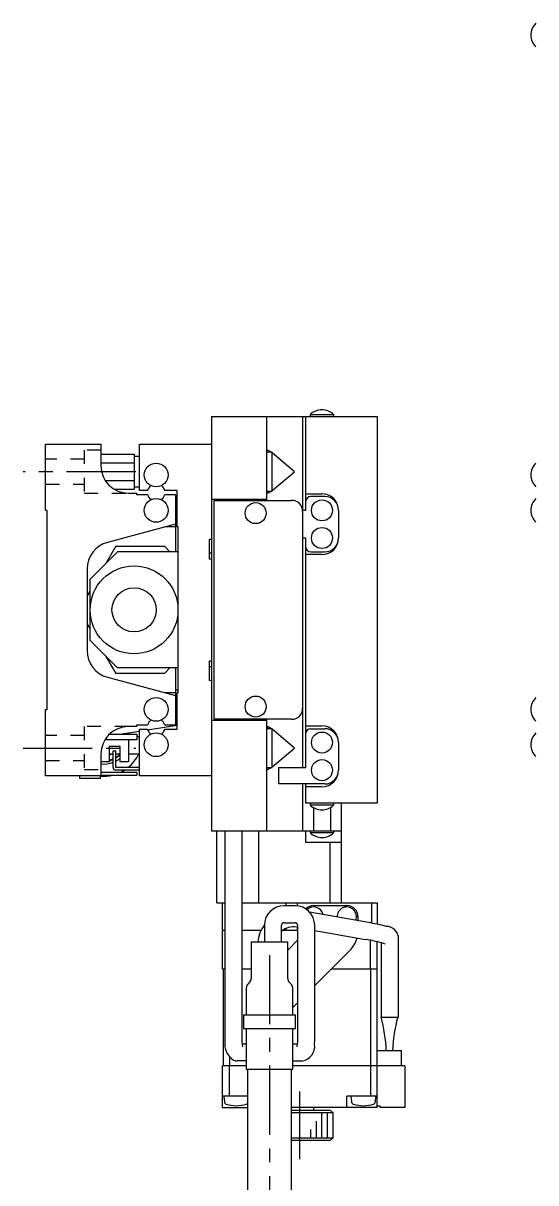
# Model space of a CAD drawing. Extents: x -294 to 411, y 17 to 451.
# Drawn here: x -293.7 to -200.9, y 223.7 to 433.5 of the extents above; entities that cross this region are included whole.
import ezdxf

# ---------------------------------------------------------------- set-up
doc = ezdxf.new("R2010")
doc.units = 0
doc.header["$LTSCALE"] = 10
doc.linetypes.add('CENTER', pattern=[2, 1.25, -0.25, 0.25, -0.25])
doc.linetypes.add('DOT', pattern=[0.5, 0.25, -0.25])
doc.layers.add('1', color=7, linetype='CONTINUOUS')

msp = doc.modelspace()

# ---------------------------------------------------------------- linework, layer by layer
at = {"layer": '1', "color": 7, "linetype": 'CONTINUOUS'}
for p, q in [((-259.628025, 362.388771), (-259.628025, 287.388771)), ((-259.628025, 362.388771), (-229.628025, 362.388771)), ((-249.628025, 347.188771), (-249.628025, 362.388771)), ((-243.128025, 362.388771), (-243.128025, 345.388771)), ((-242.628025, 362.388771), (-242.628025, 345.388771)), ((-237.478025, 362.681018), (-241.778025, 362.681018)), ((-241.778025, 362.681018), (-241.778025, 362.388771)), ((-237.478025, 362.388771), (-237.478025, 362.681018)), ((-229.628025, 362.388771), (-229.628025, 292.388771)), ((-289.628025, 345.388771), (-289.628025, 357.388771)), ((-289.628025, 357.388771), (-279.628025, 357.388771)), ((-279.628025, 357.388771), (-279.628025, 353.488771)), ((-272.628025, 348.988771), (-272.628025, 357.388771)), ((-272.628025, 357.388771), (-259.628025, 357.388771)), ((-279.628025, 355.564197), (-273.628025, 355.564197)), ((-273.628025, 355.564197), (-273.628025, 349.213344)), ((-272.628025, 355.138771), (-273.628025, 355.138771)), ((-249.505509, 356.288771), (-249.628025, 356.130428)), ((-248.628025, 355.888771), (-249.628025, 355.888771)), ((-248.757169, 355.889194), (-249.505509, 356.288771)), ((-244.628025, 352.388771), (-248.628233, 355.794803)), ((-248.628025, 348.888771), (-248.628025, 355.888771)), ((-279.628025, 353.976484), (-273.628025, 353.976484)), ((-278.84391, 350.801058), (-273.628025, 350.801058)), ((-248.628097, 348.98284), (-244.628025, 352.388771)), ((-277.217917, 349.213344), (-273.628025, 349.213344)), ((-274.628025, 348.488771), (-273.128025, 348.488771)), ((-273.628025, 349.638771), (-272.628025, 349.638771)), ((-273.128025, 348.188771), (-273.128025, 348.488771)), ((-271.236566, 348.988771), (-272.628025, 348.988771)), ((-271.028665, 349.348866), (-271.236566, 348.988771)), ((-268.019484, 348.988771), (-268.227385, 349.348866)), ((-265.828025, 348.988771), (-268.019484, 348.988771)), ((-265.828025, 342.388771), (-265.828025, 348.988771)), ((-249.628025, 348.888771), (-248.628025, 348.888771)), ((-249.628025, 348.647113), (-249.505513, 348.488771)), ((-249.505513, 348.488771), (-248.75678, 348.888628)), ((-242.628025, 348.388771), (-239.628025, 348.388771)), ((-271.164305, 348.188771), (-273.128025, 348.188771)), ((-270.667331, 347.388771), (-270.417012, 347.388771)), ((-268.839038, 347.388771), (-268.588719, 347.388771)), ((-266.128025, 348.188771), (-268.091745, 348.188771)), ((-266.128025, 348.188771), (-266.128025, 337.888771)), ((-266.128025, 347.388771), (-265.828025, 347.388771)), ((-259.628025, 347.388771), (-249.628025, 347.388771)), ((-259.128025, 307.588771), (-259.128025, 347.188771)), ((-259.128025, 347.188771), (-245.128025, 347.188771)), ((-258.128025, 347.188771), (-258.128025, 347.388771)), ((-239.128025, 347.888771), (-241.628025, 347.888771)), ((-289.328025, 345.388771), (-289.628025, 345.388771)), ((-289.328025, 309.388771), (-289.328025, 345.388771)), ((-242.628025, 345.388771), (-243.13805, 345.388771)), ((-243.128025, 345.188771), (-243.128025, 298.888771)), ((-236.628025, 345.388771), (-236.628025, 340.388771)), ((-266.128025, 342.888771), (-278.42212, 339.594578)), ((-266.128025, 342.388771), (-267.99405, 342.388771)), ((-265.628025, 342.388771), (-265.828025, 342.388771)), ((-265.628025, 312.388771), (-265.628025, 342.388771)), ((-259.978025, 340.188771), (-259.628025, 340.188771)), ((-259.978025, 336.588771), (-259.978025, 340.188771)), ((-243.128025, 340.388771), (-242.628025, 340.388771)), ((-242.628025, 340.388771), (-242.628025, 298.888771)), ((-276.628025, 337.888771), (-281.628025, 332.888771)), ((-276.931873, 338.888771), (-278.712961, 335.803834)), ((-276.931873, 338.888771), (-268.128025, 338.888771)), ((-265.628025, 337.888771), (-276.628025, 337.888771)), ((-267.128025, 337.888771), (-268.128025, 338.888771)), ((-241.628025, 337.888771), (-239.128025, 337.888771)), ((-259.628025, 337.638771), (-259.978025, 337.638771)), ((-259.628025, 336.588771), (-259.978025, 336.588771)), ((-239.628025, 337.388771), (-242.628025, 337.388771)), ((-282.128025, 334.764949), (-282.128025, 320.012593)), ((-281.628025, 332.888771), (-281.628025, 321.888771)), ((-281.628025, 330.754796), (-282.128025, 329.888771)), ((-282.128025, 324.888771), (-281.628025, 324.022745)), ((-281.628025, 321.888771), (-276.628025, 316.888771)), ((-278.712961, 318.973707), (-276.931873, 315.888771)), ((-265.628025, 316.888771), (-276.628025, 316.888771)), ((-268.128025, 315.888771), (-267.128025, 316.888771)), ((-266.128025, 316.888771), (-266.128025, 306.588771)), ((-259.978025, 318.188771), (-259.628025, 318.188771)), ((-259.978025, 314.588771), (-259.978025, 318.188771)), ((-259.978025, 317.138771), (-259.628025, 317.138771)), ((-278.42212, 315.182964), (-266.128025, 311.888771)), ((-268.128025, 315.888771), (-276.931873, 315.888771)), ((-265.628044, 312.888771), (-266.128025, 312.888771)), ((-259.628025, 314.588771), (-259.978025, 314.588771)), ((-266.128025, 312.388771), (-267.99405, 312.388771)), ((-266.128025, 310.888771), (-265.828025, 310.888771)), ((-265.828025, 305.788771), (-265.828025, 312.388771)), ((-265.828025, 312.388771), (-265.628025, 312.388771)), ((-289.628025, 297.388771), (-289.628025, 309.388771)), ((-289.628025, 309.388771), (-289.328025, 309.388771)), ((-265.974912, 309.661015), (-266.128025, 309.636764)), ((-273.128025, 306.288771), (-274.628025, 306.288771)), ((-273.128025, 306.588771), (-271.164305, 306.588771)), ((-273.128025, 306.288771), (-273.128025, 306.588771)), ((-271.183793, 305.697367), (-265.828025, 306.545637)), ((-268.091745, 306.588771), (-266.128025, 306.588771)), ((-249.628025, 307.388771), (-259.628025, 307.388771)), ((-245.128025, 307.588771), (-259.128025, 307.588771)), ((-258.128025, 307.388771), (-258.128025, 307.588771)), ((-249.628025, 287.388771), (-249.628025, 307.588771)), ((-249.505507, 306.288771), (-249.628025, 306.130428)), ((-248.756847, 305.888962), (-249.505507, 306.288771)), ((-242.628025, 306.388771), (-239.628025, 306.388771)), ((-278.097895, 304.888771), (-273.128025, 304.888771)), ((-276.289068, 304.888771), (-272.628025, 305.468622)), ((-273.128025, 304.888771), (-273.128025, 303.888771)), ((-272.628025, 304.433203), (-273.128025, 304.433203)), ((-272.628025, 297.388771), (-272.628025, 305.788771)), ((-272.628025, 305.788771), (-271.236566, 305.788771)), ((-271.236566, 305.788771), (-271.028665, 305.428676)), ((-268.227385, 305.428676), (-268.019484, 305.788771)), ((-268.019484, 305.788771), (-265.828025, 305.788771)), ((-248.628025, 305.888771), (-249.628025, 305.888771)), ((-244.628025, 302.388771), (-248.628274, 305.794834)), ((-248.628025, 298.888771), (-248.628025, 305.888771)), ((-241.628025, 305.888771), (-239.128025, 305.888771)), ((-273.128025, 303.888771), (-278.89881, 303.888771)), ((-276.128025, 302.688771), (-278.128025, 302.688771)), ((-278.128025, 302.688771), (-278.128025, 299.888771)), ((-276.128025, 299.888771), (-276.128025, 302.688771)), ((-274.628025, 303.888771), (-274.628025, 299.888771)), ((-248.628244, 298.982731), (-244.628025, 302.388771)), ((-236.628025, 303.388771), (-236.628025, 298.388771)), ((-279.628025, 301.288771), (-279.628025, 297.388771)), ((-278.128025, 301.333203), (-277.428025, 301.333203)), ((-277.428025, 301.888771), (-276.928025, 301.888771)), ((-277.428025, 298.888771), (-277.428025, 301.888771)), ((-276.928025, 298.888771), (-276.928025, 301.888771)), ((-276.928025, 301.333203), (-276.128025, 301.333203)), ((-274.628025, 301.333203), (-272.628025, 301.333203)), ((-278.128025, 299.888771), (-279.628025, 299.888771)), ((-273.128025, 297.988771), (-279.628025, 297.988771)), ((-272.628025, 298.888771), (-276.928025, 298.888771)), ((-272.628025, 298.388771), (-276.928025, 298.388771)), ((-274.628025, 299.888771), (-276.128025, 299.888771)), ((-273.128025, 297.988771), (-273.128025, 297.488771)), ((-249.628025, 298.888771), (-248.628025, 298.888771)), ((-249.628025, 298.647113), (-249.505507, 298.488771)), ((-249.505507, 298.488771), (-248.75682, 298.888599)), ((-247.428025, 295.888771), (-247.428025, 298.888771)), ((-247.428025, 298.888771), (-242.628025, 298.888771)), ((-279.628025, 297.388771), (-289.628025, 297.388771)), ((-283.528025, 297.388771), (-283.528025, 296.888771)), ((-279.728025, 296.888771), (-283.528025, 296.888771)), ((-279.728025, 296.888771), (-279.728025, 297.388771)), ((-279.628025, 297.488771), (-273.128025, 297.488771)), ((-259.628025, 297.388771), (-272.628025, 297.388771)), ((-239.128025, 295.888771), (-247.428025, 295.888771)), ((-243.128025, 295.888771), (-243.128025, 287.388771)), ((-242.628025, 295.888771), (-242.628025, 292.388771)), ((-239.628025, 295.388771), (-242.628025, 295.388771)), ((-229.628025, 292.388771), (-242.628025, 292.388771)), ((-241.778025, 292.388771), (-241.778025, 292.096523)), ((-241.778025, 292.096523), (-237.478025, 292.096523)), ((-241.164305, 291.611981), (-241.164305, 287.388771)), ((-238.091745, 291.611981), (-238.091745, 287.388771)), ((-237.478025, 292.096523), (-237.478025, 292.388771)), ((-236.128025, 292.388771), (-236.128025, 274.388771)), ((-259.628025, 287.388771), (-236.128025, 287.388771)), ((-258.628025, 274.388771), (-258.628025, 287.388771)), ((-257.178025, 287.388771), (-257.178025, 249.325693)), ((-254.078025, 249.325693), (-254.078025, 287.388771)), ((-251.128025, 287.388771), (-251.128025, 274.388771)), ((-242.628025, 287.388771), (-242.628025, 285.388771)), ((-242.628025, 285.388771), (-236.128025, 285.388771)), ((-241.778025, 287.388771), (-241.778025, 287.096523)), ((-241.778025, 287.096523), (-237.478025, 287.096523)), ((-238.128025, 274.388771), (-238.128025, 285.388771)), ((-237.478025, 287.096523), (-237.478025, 287.388771)), ((-258.628025, 274.388771), (-257.178025, 274.388771)), ((-257.628025, 269.388771), (-257.628025, 274.388771)), ((-254.078025, 274.388771), (-229.628025, 274.388771)), ((-244.497723, 273.875693), (-246.497723, 273.875693)), ((-246.128025, 273.875693), (-246.128025, 274.388771)), ((-244.128025, 274.388771), (-244.128025, 273.85639)), ((-231.182761, 270.815784), (-241.882076, 272.725878)), ((-241.128025, 273.888771), (-235.128025, 273.888771)), ((-230.628025, 270.713736), (-230.628025, 274.388771)), ((-229.628025, 274.388771), (-229.628025, 270.51421)), ((-246.497723, 270.775693), (-244.497723, 270.775693)), ((-233.128025, 271.888771), (-233.128025, 271.163062)), ((-257.528025, 269.388771), (-257.628025, 269.288771)), ((-257.178025, 269.388771), (-257.628025, 269.388771)), ((-257.628025, 262.388771), (-257.628025, 269.288771)), ((-250.651945, 269.388771), (-254.078025, 269.388771)), ((-250.047723, 270.325693), (-250.047723, 267.302984)), ((-246.947723, 267.302984), (-246.947723, 270.325693)), ((-244.047723, 269.388771), (-246.770357, 269.388771)), ((-246.128025, 269.388771), (-246.128025, 269.759524)), ((-244.201151, 269.990878), (-244.047723, 269.963487)), ((-244.128025, 269.977823), (-244.128025, 269.388771)), ((-244.047723, 270.325693), (-244.047723, 249.325693)), ((-240.947723, 249.325693), (-240.947723, 270.325693)), ((-240.947723, 269.41006), (-231.727574, 267.764034)), ((-252.428025, 267.302984), (-245.828025, 267.302984)), ((-252.428025, 267.302984), (-252.428025, 260.717198)), ((-245.828025, 265.845625), (-244.047723, 267.625927)), ((-245.828025, 260.717198), (-245.828025, 267.302984)), ((-230.828025, 262.388771), (-230.828025, 267.595266)), ((-229.628025, 262.388771), (-229.628025, 267.339882)), ((-228.903025, 267.160247), (-228.903025, 253.688771)), ((-225.803025, 253.688771), (-225.803025, 268.190008)), ((-234.592491, 265.767451), (-240.947723, 259.412219)), ((-257.178025, 262.388771), (-257.628025, 262.388771)), ((-257.528025, 262.388771), (-257.528025, 244.888771)), ((-252.428025, 262.388771), (-254.078025, 262.388771)), ((-229.628025, 262.388771), (-237.971171, 262.388771)), ((-230.869446, 262.388771), (-230.869446, 244.888771)), ((-229.728025, 262.388771), (-229.728025, 244.888771)), ((-253.328025, 258.988771), (-253.328025, 254.138771)), ((-252.720918, 260.010091), (-253.035132, 259.695878)), ((-245.220918, 259.695878), (-245.535132, 260.010091)), ((-244.928025, 254.138771), (-244.928025, 258.988771)), ((-244.047723, 256.312219), (-244.928025, 255.431917)), ((-253.828025, 254.138771), (-244.428025, 254.138771)), ((-253.828025, 254.138771), (-253.828025, 251.638771)), ((-244.428025, 251.638771), (-244.428025, 254.138771)), ((-228.928025, 253.688771), (-225.803025, 253.688771)), ((-253.828025, 251.638771), (-244.428025, 251.638771)), ((-253.328025, 251.638771), (-253.328025, 244.302984)), ((-244.928025, 244.302984), (-244.928025, 251.638771)), ((-253.943567, 248.36761), (-254.078025, 249.325693)), ((-254.053605, 248.875693), (-253.328025, 248.875693)), ((-244.928025, 248.875693), (-244.069949, 248.875693)), ((-244.047723, 249.325693), (-244.182181, 248.36761)), ((-229.628025, 247.688771), (-225.228025, 247.688771)), ((-229.628025, 237.388771), (-229.628025, 247.688771)), ((-225.228025, 244.888771), (-225.228025, 247.688771)), ((-256.386604, 246.474793), (-256.386604, 244.888771)), ((-255.610413, 245.904235), (-255.422318, 245.84087)), ((-255.422318, 245.84087), (-255.232471, 245.799155)), ((-255.232471, 245.799155), (-255.042286, 245.778403)), ((-255.042286, 245.778403), (-254.943985, 245.775693)), ((-253.328025, 245.775693), (-254.943985, 245.775693)), ((-244.928025, 245.775693), (-243.181763, 245.775693)), ((-257.628025, 237.388771), (-257.628025, 244.888771)), ((-253.328025, 244.888771), (-257.628025, 244.888771)), ((-256.428025, 244.888771), (-256.428025, 239.388771)), ((-253.328025, 244.302984), (-244.928025, 244.302984)), ((-253.128025, 244.302984), (-253.128025, 159.260641)), ((-245.128025, 159.260641), (-245.128025, 244.302984)), ((-224.628025, 244.888771), (-244.928025, 244.888771)), ((-230.828025, 244.888771), (-230.828025, 239.388771)), ((-224.628025, 244.888771), (-224.628025, 237.388771)), ((-253.128025, 239.388771), (-257.628025, 239.388771)), ((-257.378025, 239.388771), (-257.291824, 238.403491)), ((-235.128025, 237.388771), (-235.128025, 239.388771)), ((-229.628025, 239.388771), (-235.128025, 239.388771)), ((-234.378025, 239.388771), (-234.291824, 238.403491)), ((-229.964226, 238.403491), (-229.878025, 239.388771)), ((-257.628025, 237.388771), (-253.128025, 237.388771)), ((-229.628025, 237.388771), (-245.128025, 237.388771)), ((-241.128025, 236.888771), (-241.128025, 237.388771)), ((-229.628025, 237.688771), (-229.128025, 237.688771)), ((-229.128025, 237.388771), (-229.128025, 237.688771)), ((-224.628025, 237.388771), (-229.128025, 237.388771)), ((-245.128025, 236.888771), (-238.128025, 236.888771)), ((-237.628025, 236.388771), (-245.128025, 236.388771)), ((-237.628025, 236.388771), (-238.128025, 236.888771)), ((-237.628025, 231.888771), (-237.628025, 236.388771)), ((-245.128025, 231.888771), (-237.628025, 231.888771)), ((-238.128025, 231.388771), (-245.128025, 231.388771)), ((-238.128025, 231.388771), (-237.628025, 231.888771))]:
    msp.add_line(p, q, dxfattribs=at)
at = {"layer": '1', "color": 9, "linetype": 'DOT'}
for p, q in [((-282.628025, 354.638771), (-289.628025, 354.638771)), ((-282.628025, 356.288771), (-282.628025, 348.488771)), ((-279.628025, 356.288771), (-282.628025, 356.288771)), ((-289.628025, 350.138771), (-282.628025, 350.138771)), ((-282.628025, 348.488771), (-274.628025, 348.488771)), ((-282.628025, 306.288771), (-282.628025, 298.488771)), ((-274.628025, 306.288771), (-282.628025, 306.288771)), ((-282.628025, 304.638771), (-289.628025, 304.638771)), ((-289.628025, 300.138771), (-282.628025, 300.138771)), ((-282.628025, 298.488771), (-279.628025, 298.488771))]:
    msp.add_line(p, q, dxfattribs=at)
at = {"layer": '1', "color": 4, "linetype": 'CENTER'}
for p, q in [((-273.329918, 352.388771), (-293.687885, 352.388771)), ((-293.687885, 302.388771), (-273.329918, 302.388771)), ((-249.128025, 264.945877), (-249.128025, 104.945877)), ((-243.628025, 228.005431), (-243.628025, 240.248892))]:
    msp.add_line(p, q, dxfattribs=at)
at = {"layer": '1', "color": 9, "linetype": 'CONTINUOUS'}
for p, q in [((-239.628025, 231.888771), (-239.628025, 236.388771)), ((-238.628025, 231.888771), (-238.628025, 236.388771)), ((-241.628025, 231.888771), (-241.628025, 233.388771)), ((-240.628025, 231.888771), (-240.628025, 234.888771))]:
    msp.add_line(p, q, dxfattribs=at)
at = {"layer": '1', "color": 7, "linetype": 'CONTINUOUS'}
for centre, radius in [((-269.628025, 351.788771), 2.15), ((-269.628025, 345.388771), 2.15), ((-251.628025, 344.888771), 1.9), ((-239.628025, 345.388771), 1.9), ((-239.628025, 340.388771), 1.9), ((-273.628025, 327.388771), 7.95), ((-273.628025, 327.388771), 4), ((-269.628025, 309.388771), 2.15), ((-251.628025, 309.888771), 1.9), ((-269.628025, 302.988771), 2.15), ((-239.628025, 303.388771), 1.9), ((-239.628025, 298.388771), 1.9)]:
    msp.add_circle(centre, radius, dxfattribs=at)
for centre, radius, start, end in [((-198.846362, 431.370434), 3, 134.220044, 225.779956), ((-239.628025, 360.588771), 3, 44.220044, 135.779956), ((-274.628025, 353.488771), 5, 180, 270), ((-198.846362, 351.788771), 3, 134.220044, 225.779956), ((-269.51312, 348.473866), 1.75, 127.564895, 150), ((-269.74293, 348.473866), 1.75, 30, 52.435105), ((-239.628025, 345.388771), 3, 0, 90), ((-269.628025, 348.588771), 1.5875, 194.594029, 233.220957), ((-269.628025, 348.588771), 1.5875, 306.779043, 345.405971), ((-245.128025, 345.188771), 2, 0, 90), ((-241.628025, 346.888771), 1, 90, 180), ((-239.128025, 345.388771), 2.5, 0, 90), ((-198.846362, 345.388771), 3, 134.220044, 225.779956), ((-239.628025, 340.388771), 3, 270, 0), ((-239.128025, 340.388771), 2.5, 270, 0), ((-277.128025, 334.764949), 5, 105, 180), ((-241.628025, 338.888771), 1, 180, 270), ((-277.128025, 320.012593), 5, 180, 255), ((-198.846362, 309.388771), 3, 134.220044, 225.779956), ((-265.128025, 314.588771), 5, 258.463041, 261.952154), ((-245.128025, 309.588771), 2, 270, 0), ((-274.628025, 301.288771), 5, 90, 180), ((-269.628025, 306.188771), 1.5875, 126.779043, 165.405971), ((-269.628025, 306.188771), 1.5875, 14.594029, 53.220957), ((-239.628025, 303.388771), 3, 0, 90), ((-279.128025, 304.288771), 3.3, 10.475681, 11.57922), ((-279.128025, 304.288771), 4.2, 8.21321, 11.026268), ((-279.128025, 304.188771), 4.7, 8.565281, 12.015774), ((-269.51312, 306.303676), 1.75, 210, 232.435105), ((-269.74293, 306.303676), 1.75, 307.564895, 330), ((-241.628025, 304.888771), 1, 90, 180), ((-239.128025, 303.388771), 2.5, 0, 90), ((-198.846362, 302.988771), 3, 134.220044, 225.779956), ((-279.128025, 304.288771), 3.3, 287.639703, 296.410969), ((-279.128025, 304.288771), 4.2, 283.774148, 293.876209), ((-279.128025, 304.188771), 4.2, 283.774147, 293.876208), ((-279.128025, 304.288771), 4.2, 301.588137, 315.584693), ((-279.128025, 304.188771), 4.2, 301.588136, 315.584691), ((-279.128025, 304.188771), 4.7, 297.910068, 309.665013), ((-279.128025, 304.288771), 6.999999, 309.517642, 335.02492), ((-279.128025, 304.188771), 4.7, 263.893148, 291.204766), ((-276.928025, 298.888771), 0.5, 180, 270), ((-279.128025, 304.288771), 6.999999, 295.841915, 302.556918), ((-239.628025, 298.388771), 3, 270, 0), ((-239.128025, 298.388771), 2.5, 270, 0), ((-279.128025, 304.288771), 6.999999, 265.0829, 283.729098), ((-239.628025, 294.188771), 3, 224.220044, 315.779956), ((-239.628025, 289.188771), 3, 224.220044, 315.779956), ((-246.497723, 270.325693), 3.55, 90, 180), ((-244.497723, 270.325693), 3.55, 0, 90), ((-241.128025, 271.888771), 2, 90, 135.35227), ((-241.128025, 271.888771), 1.75, 13.154813, 134.003078), ((-235.128025, 271.888771), 1.75, 337.908853, 181.846969), ((-235.128025, 271.888771), 2, 0, 90), ((-246.497723, 270.325693), 0.45, 90, 180), ((-244.497723, 270.325693), 0.45, 0, 90), ((-237.656364, 233.206122), 38.162733, 75.33281197, 80.23360419), ((-244.68721, 266.597532), 6.587151, 144.450977, 173.851755), ((-244.785868, 266.69837), 3.344025, 79.929811, 130.286368), ((-227.998072, 267.912761), 2.212487, 7.19866454, 89.87921236), ((-238.128025, 269.302984), 5, 315, 345.402661), ((-235.250112, 244.783435), 23.249004, 72.360616, 81.285353), ((-253.428025, 260.717198), 1, 315, 0), ((-244.828025, 260.717198), 1, 180, 225), ((-252.328025, 258.988771), 1, 135, 180), ((-245.928025, 258.988771), 1, 0, 45), ((-256.838603, 246.23212), 28.889479, 2.890166, 14.957921), ((-198.289687, 246.274868), 28.615444, 164.984078, 177.167835), ((-253.733215, 248.834158), 3.479701, 171.87936227, 237.35237059), ((-243.652367, 248.445363), 2.710831, 279.99727067, 7.69739771), ((-248.261414, 249.32465), 7.313691, 355.95274082, 0.00817113), ((-256.793727, 238.447069), 0.5, 185, 252.370845), ((-255.128025, 243.688771), 6, 252.370845, 287.629155), ((-253.462323, 238.447069), 0.5, 287.629155, 311.958803), ((-233.793727, 238.447069), 0.5, 185, 252.370845), ((-232.128025, 243.688771), 6, 252.370845, 287.629155), ((-230.462323, 238.447069), 0.5, 287.629155, 355)]:
    msp.add_arc(centre, radius, start, end, dxfattribs=at)

doc.saveas('drawing.dxf')
